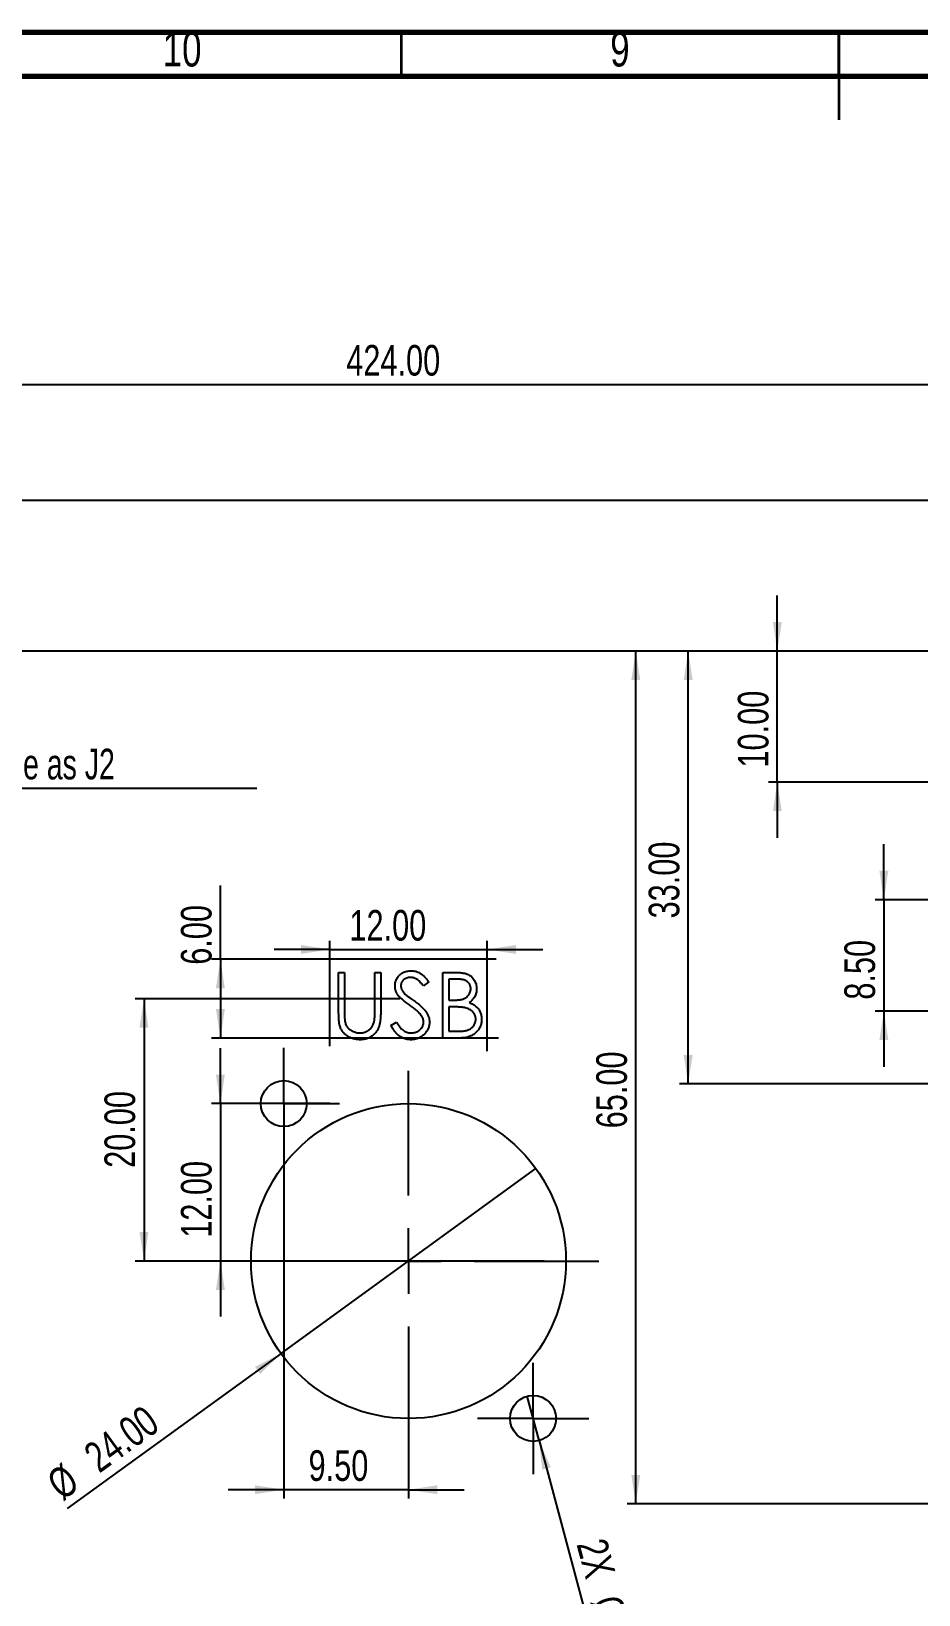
# Model space of a CAD drawing. Header units: millimetres. Extents: x 0 to 836, y 0 to 589.
# Drawn here: x 333.2 to 434.6, y 410.4 to 589.1 of the extents above; entities that cross this region are included whole.
import ezdxf

# ---------------------------------------------------------------- set-up
doc = ezdxf.new("R2010")
doc.units = ezdxf.units.MM
doc.layers.add('FORMAT', color=7, linetype='Continuous')
doc.styles.add('SLDTEXTSTYLE0', font='TXT', dxfattribs={"width": 0.75})
doc.styles.add('SLDTEXTSTYLE3', font='TXT', dxfattribs={"width": 0.695652})
doc.dimstyles.new('SLDDIMSTYLE0', dxfattribs={"dimtxt": 3.5, "dimasz": 3.302, "dimexe": 0, "dimexo": 0.0625, "dimgap": 0.875, "dimtad": 1, "dimlfac": 0.666667, "dimrnd": 1e-09, "dimzin": 4, "dimdsep": 46, "dimtxsty": 'SLDTEXTSTYLE0', "dimsah": 1, "dimcen": 0.09, "dimadec": 0, "dimazin": 1, "dimtfac": 1, "dimtofl": 0, "dimtmove": 0, "dimatfit": 3, "dimfxl": 1, "dimfrac": 2, "dimtolj": 1, "dimtzin": 12, "dimarcsym": 0})
doc.dimstyles.new('SLDDIMSTYLE1', dxfattribs={"dimtxt": 3.5, "dimasz": 3.302, "dimexe": 0, "dimexo": 0.0625, "dimgap": 0.875, "dimtad": 1, "dimlfac": 0.666667, "dimrnd": 1e-09, "dimzin": 4, "dimdsep": 46, "dimtxsty": 'SLDTEXTSTYLE0', "dimsah": 1, "dimcen": 0.09, "dimadec": 0, "dimazin": 1, "dimtfac": 1, "dimtmove": 0, "dimatfit": 0, "dimfxl": 1, "dimfrac": 2, "dimtolj": 1, "dimtzin": 12, "dimarcsym": 0})
doc.dimstyles.new('SLDDIMSTYLE2', dxfattribs={"dimtxt": 3.5, "dimasz": 3.302, "dimexe": 0, "dimexo": 0.0625, "dimgap": 0.875, "dimtad": 1, "dimlfac": 0.666667, "dimrnd": 1e-09, "dimzin": 4, "dimdsep": 46, "dimtxsty": 'SLDTEXTSTYLE0', "dimblk1": 'NONE', "dimsah": 1, "dimcen": 0, "dimadec": 0, "dimazin": 1, "dimtfac": 1, "dimtmove": 0, "dimatfit": 3, "dimldrblk": 'NONE', "dimfxl": 1, "dimfrac": 2, "dimtolj": 1, "dimtzin": 12, "dimarcsym": 0})

# ---------------------------------------------------------------- blocks, each defined once
blk = doc.blocks.new('_D_1')
at = {"layer": 'FORMAT'}
for p, q in [((58.29, 421.36), (58.29, 549.74)), ((694.29, 421.36), (694.29, 549.74)), ((58.29, 548.74), (694.29, 548.74))]:
    blk.add_line(p, q, dxfattribs=at)
for points in [[(58.29, 548.74), (61.59, 548.23), (61.59, 549.24)], [(694.29, 548.74), (690.99, 549.24), (690.99, 548.23)]]:
    blk.add_solid(points, dxfattribs=at)
at = {"layer": 'FORMAT', "insert": (369.18, 553.25), "char_height": 3.5, "attachment_point": 1, "style": 'SLDTEXTSTYLE0'}
blk.add_mtext('424.00', dxfattribs=at)
blk = doc.blocks.new('_D_8')
at = {"layer": 'FORMAT'}
for q in [(390.86, 459.08), (337.29, 420.24)]:
    blk.add_line((361.72, 437.95), q, dxfattribs=at)
blk.add_solid([(361.72, 437.95), (358.75, 436.42), (359.34, 435.6)], dxfattribs=at)
at = {"layer": 'FORMAT', "char_height": 3.5, "attachment_point": 1, "rotation": 35.9446, "style": 'SLDTEXTSTYLE0'}
for s, insert in [('24.00', (338.89, 427.03)), ('%%c', (334.65, 423.89))]:
    blk.add_mtext(s, dxfattribs=dict(at, insert=insert))
blk = doc.blocks.new('_None')
blk = doc.blocks.new('_D_9')
at = {"layer": 'FORMAT'}
for p, q in [((362.04, 461.26), (362.04, 421.37)), ((376.29, 433.01), (376.29, 421.37)), ((362.04, 422.37), (355.69, 422.37)), ((376.29, 422.37), (362.04, 422.37)), ((376.29, 422.37), (382.64, 422.37))]:
    blk.add_line(p, q, dxfattribs=at)
for points in [[(362.04, 422.37), (358.74, 422.88), (358.74, 421.86)], [(376.29, 422.37), (379.59, 421.86), (379.59, 422.88)]]:
    blk.add_solid(points, dxfattribs=at)
at = {"layer": 'FORMAT', "insert": (364.87, 426.88), "char_height": 3.5, "attachment_point": 1, "style": 'SLDTEXTSTYLE0'}
blk.add_mtext('9.50', dxfattribs=at)
blk = doc.blocks.new('_D_10')
at = {"layer": 'FORMAT'}
for p, q in [((354.79, 466.51), (354.79, 472.86)), ((367.29, 466.51), (353.79, 466.51)), ((354.79, 466.51), (354.79, 448.51)), ((391.79, 448.51), (353.79, 448.51)), ((354.79, 448.51), (354.79, 442.16))]:
    blk.add_line(p, q, dxfattribs=at)
for points in [[(354.79, 466.51), (355.3, 469.82), (354.28, 469.82)], [(354.79, 448.51), (354.28, 445.21), (355.3, 445.21)]]:
    blk.add_solid(points, dxfattribs=at)
at = {"layer": 'FORMAT', "insert": (350.28, 451.18), "char_height": 3.5, "attachment_point": 1, "rotation": 90, "style": 'SLDTEXTSTYLE0'}
blk.add_mtext('12.00', dxfattribs=at)
blk = doc.blocks.new('_D_12')
at = {"layer": 'FORMAT'}
for p, q in [((354.79, 483.01), (354.79, 491.45)), ((386.31, 483.01), (353.79, 483.01)), ((354.79, 483.01), (354.79, 474.01)), ((386.59, 474.01), (353.79, 474.01))]:
    blk.add_line(p, q, dxfattribs=at)
for points in [[(354.79, 483.01), (354.28, 479.71), (355.3, 479.71)], [(354.79, 474.01), (355.3, 477.32), (354.28, 477.32)]]:
    blk.add_solid(points, dxfattribs=at)
at = {"layer": 'FORMAT', "insert": (350.28, 482.39), "char_height": 3.5, "attachment_point": 1, "rotation": 90, "style": 'SLDTEXTSTYLE0'}
blk.add_mtext('6.00', dxfattribs=at)
blk = doc.blocks.new('_D_13')
at = {"layer": 'FORMAT'}
for p, q in [((367.29, 473.07), (367.29, 485.14)), ((385.29, 472.52), (385.29, 485.14)), ((367.29, 484.14), (360.94, 484.14)), ((367.29, 484.14), (385.29, 484.14)), ((385.29, 484.14), (391.64, 484.14))]:
    blk.add_line(p, q, dxfattribs=at)
for points in [[(367.29, 484.14), (363.99, 484.65), (363.99, 483.63)], [(385.29, 484.14), (388.59, 483.63), (388.59, 484.65)]]:
    blk.add_solid(points, dxfattribs=at)
at = {"layer": 'FORMAT', "insert": (369.54, 488.65), "char_height": 3.5, "attachment_point": 1, "style": 'SLDTEXTSTYLE0'}
blk.add_mtext('12.00', dxfattribs=at)
blk = doc.blocks.new('_D_14')
at = {"layer": 'FORMAT'}
for p, q in [((375.29, 478.51), (345.06, 478.51)), ((346.06, 478.51), (346.06, 448.51)), ((360.79, 448.51), (345.06, 448.51))]:
    blk.add_line(p, q, dxfattribs=at)
for points in [[(346.06, 478.51), (345.55, 475.21), (346.56, 475.21)], [(346.06, 448.51), (346.56, 451.82), (345.55, 451.82)]]:
    blk.add_solid(points, dxfattribs=at)
at = {"layer": 'FORMAT', "insert": (341.54, 459.17), "char_height": 3.5, "attachment_point": 1, "rotation": 90, "style": 'SLDTEXTSTYLE0'}
blk.add_mtext('20.00', dxfattribs=at)
blk = doc.blocks.new('_D_66')
at = {"layer": 'FORMAT'}
for p, q in [((408.26, 468.76), (408.26, 518.26)), ((453.29, 468.76), (407.26, 468.76))]:
    blk.add_line(p, q, dxfattribs=at)
for points in [[(408.26, 518.26), (407.75, 514.96), (408.77, 514.96)], [(408.26, 468.76), (408.77, 472.07), (407.75, 472.07)]]:
    blk.add_solid(points, dxfattribs=at)
at = {"layer": 'FORMAT', "insert": (403.75, 487.69), "char_height": 3.5, "attachment_point": 1, "rotation": 90, "style": 'SLDTEXTSTYLE0'}
blk.add_mtext('33.00', dxfattribs=at)
blk = doc.blocks.new('_D_67')
at = {"layer": 'FORMAT'}
for p, q in [((402.27, 420.76), (402.27, 518.26)), ((453.29, 420.76), (401.27, 420.76))]:
    blk.add_line(p, q, dxfattribs=at)
for points in [[(402.27, 518.26), (401.76, 514.96), (402.78, 514.96)], [(402.27, 420.76), (402.78, 424.07), (401.76, 424.07)]]:
    blk.add_solid(points, dxfattribs=at)
at = {"layer": 'FORMAT', "insert": (397.76, 463.69), "char_height": 3.5, "attachment_point": 1, "rotation": 90, "style": 'SLDTEXTSTYLE0'}
blk.add_mtext('65.00', dxfattribs=at)
blk = doc.blocks.new('_D_71')
at = {"layer": 'FORMAT'}
for p, q in [((418.45, 518.26), (418.45, 524.61)), ((418.45, 503.26), (418.45, 518.26)), ((453.29, 503.26), (417.45, 503.26)), ((418.45, 503.26), (418.45, 496.91))]:
    blk.add_line(p, q, dxfattribs=at)
for points in [[(418.45, 518.26), (418.96, 521.57), (417.95, 521.57)], [(418.45, 503.26), (417.95, 499.96), (418.96, 499.96)]]:
    blk.add_solid(points, dxfattribs=at)
at = {"layer": 'FORMAT', "insert": (413.94, 504.94), "char_height": 3.5, "attachment_point": 1, "rotation": 90, "style": 'SLDTEXTSTYLE0'}
blk.add_mtext('10.00', dxfattribs=at)
blk = doc.blocks.new('_D_72')
at = {"layer": 'FORMAT'}
for p, q in [((430.63, 489.82), (430.63, 496.17)), ((453.29, 489.82), (429.63, 489.82)), ((430.63, 489.82), (430.63, 477.07)), ((448.44, 477.07), (429.63, 477.07)), ((430.63, 477.07), (430.63, 470.72))]:
    blk.add_line(p, q, dxfattribs=at)
for points in [[(430.63, 489.82), (431.14, 493.13), (430.12, 493.13)], [(430.63, 477.07), (430.12, 473.77), (431.14, 473.77)]]:
    blk.add_solid(points, dxfattribs=at)
at = {"layer": 'FORMAT', "insert": (426.12, 478.4), "char_height": 3.5, "attachment_point": 1, "rotation": 90, "style": 'SLDTEXTSTYLE0'}
blk.add_mtext('8.50', dxfattribs=at)
blk = doc.blocks.new('_D_81')
at = {"layer": 'FORMAT'}
for q in [(389.86, 433.05), (400.25, 394.28)]:
    blk.add_line((391.22, 427.98), q, dxfattribs=at)
blk.add_solid([(391.22, 427.98), (391.58, 424.66), (392.56, 424.92)], dxfattribs=at)
at = {"layer": 'FORMAT', "char_height": 3.5, "attachment_point": 1, "rotation": 285, "style": 'SLDTEXTSTYLE0'}
for s, insert in [('2X', (398.86, 417.05)), ('%%c', (400.55, 410.54)), ('3.50', (402.3, 404.19))]:
    blk.add_mtext(s, dxfattribs=dict(at, insert=insert))
blk = doc.blocks.new('SW_NOTE_0_1')
at = {"layer": 'FORMAT', "color": 0}
blk.add_line((53.26, 0), (0, 0), dxfattribs=at)
at = {"layer": 'FORMAT', "color": 0, "insert": (0.49, 4.53), "char_height": 3.5, "attachment_point": 1, "style": 'SLDTEXTSTYLE3'}
blk.add_mtext('J3: D-Sub 15 same as J2', dxfattribs=at)
blk = doc.blocks.new('SW_CENTERMARKSYMBOL_4')
at = {"layer": 'FORMAT', "color": 0}
for p, q in [((0, 7.5), (0, 21.75)), ((0, 0), (0, 3.75)), ((-7.5, 0), (-21.75, 0)), ((0, 0), (-3.75, 0)), ((0, 0), (0, -3.75)), ((0, 0), (3.75, 0)), ((7.5, 0), (21.75, 0)), ((0, -7.5), (0, -21.75))]:
    blk.add_line(p, q, dxfattribs=at)
blk = doc.blocks.new('SW_CENTERMARKSYMBOL_5')
at = {"layer": 'FORMAT', "color": 0}
for p, q in [((0, 3.75), (0, 6.375)), ((0, 0), (0, 3.75)), ((-3.75, 0), (-6.375, 0)), ((0, 0), (-3.75, 0)), ((0, 0), (0, -3.75)), ((0, 0), (3.75, 0)), ((3.75, 0), (6.375, 0)), ((0, -3.75), (0, -6.375))]:
    blk.add_line(p, q, dxfattribs=at)
blk = doc.blocks.new('SW_CENTERMARKSYMBOL_6')
at = {"layer": 'FORMAT', "color": 0}
for p, q in [((0, 3.75), (0, 6.375)), ((0, 0), (0, 3.75)), ((-3.75, 0), (-6.375, 0)), ((0, 0), (-3.75, 0)), ((0, 0), (0, -3.75)), ((0, 0), (3.75, 0)), ((3.75, 0), (6.375, 0)), ((0, -3.75), (0, -6.375))]:
    blk.add_line(p, q, dxfattribs=at)

msp = doc.modelspace()

# ---------------------------------------------------------------- linework, layer by layer
at = {"color": 7, "linetype": 'Continuous', "lineweight": 70}
for p, q in [((15, 589), (836, 589)), ((20, 584), (831, 584))]:
    msp.add_line(p, q, dxfattribs=at)
at = {"color": 7, "linetype": 'Continuous', "lineweight": 35}
for p, q in [((375.5, 584), (375.5, 589)), ((425.5, 589.001), (425.5, 578.999)), ((425.5, 584), (425.5, 589))]:
    msp.add_line(p, q, dxfattribs=at)
at = {"color": 7, "linetype": 'Continuous', "lineweight": 25}
for p, q in [((58.29008, 535.51361), (694.29008, 535.51361)), ((58.29008, 518.26361), (694.29008, 518.26361)), ((368.30932, 481.51361), (368.98239, 481.51361)), ((368.30932, 476.98386), (368.30932, 481.51361)), ((368.98239, 481.51361), (368.98239, 477.01992)), ((372.44393, 481.51361), (373.11701, 481.51361)), ((372.44393, 477.01992), (372.44393, 481.51361)), ((373.11701, 481.51361), (373.11701, 476.98386)), ((380.23239, 481.51361), (381.69573, 481.51361)), ((380.23239, 474.01361), (380.23239, 481.51361)), ((378.59778, 480.43639), (377.9893, 479.97515)), ((380.90547, 480.74438), (380.90547, 478.34053)), ((381.81893, 480.74438), (380.90547, 480.74438)), ((380.90547, 478.34053), (381.35769, 478.34053)), ((381.35168, 477.5713), (380.90547, 477.5713)), ((380.90547, 477.5713), (380.90547, 474.78284)), ((374.27085, 475.46042), (374.90487, 475.84053)), ((382.26064, 474.01361), (380.23239, 474.01361)), ((380.90547, 474.78284), (381.864, 474.78284))]:
    msp.add_line(p, q, dxfattribs=at)
for centre, radius in [((362.04008, 466.51361), 2.625), ((376.29008, 448.51361), 18), ((390.54008, 430.51361), 2.625)]:
    msp.add_circle(centre, radius, dxfattribs=at)
for points, knots in [([(374.75162, 479.95562), (374.75442, 480.03497), (374.75995, 480.19197), (374.80675, 480.42132), (374.88063, 480.64029), (374.98411, 480.84671), (375.11752, 481.03521), (375.27191, 481.20796), (375.45579, 481.35317), (375.65754, 481.48006), (375.87838, 481.57937), (376.10979, 481.65429), (376.35214, 481.69673), (376.51629, 481.70283), (376.59958, 481.70592)], [0, 0, 0, 0, 0.083785371, 0.165779888, 0.246280008, 0.327460928, 0.408796954, 0.489715241, 0.571376032, 0.655523321, 0.741019483, 0.826546761, 0.911988852, 1, 1, 1, 1]), ([(376.52446, 480.93669), (376.44698, 480.93409), (376.29757, 480.92908), (376.08545, 480.8744), (375.89453, 480.78829), (375.73049, 480.66762), (375.59391, 480.52464), (375.49512, 480.36012), (375.43565, 480.17844), (375.4284, 480.05171), (375.4247, 479.98717)], [0, 0, 0, 0, 0.143073084, 0.275902964, 0.402370856, 0.528413645, 0.650356379, 0.765895086, 0.880774131, 1, 1, 1, 1]), ([(377.9893, 479.97515), (377.95256, 480.02248), (377.88181, 480.11363), (377.77439, 480.24129), (377.67314, 480.35789), (377.57339, 480.45917), (377.4804, 480.55068), (377.39015, 480.62902), (377.30393, 480.69497), (377.19526, 480.76535), (377.05872, 480.83511), (376.88732, 480.89415), (376.70821, 480.92962), (376.58622, 480.93431), (376.52446, 480.93669)], [0, 0, 0, 0, 0.098469431, 0.189629101, 0.274184089, 0.352183161, 0.423198873, 0.488550946, 0.548473346, 0.601440164, 0.701198082, 0.799591802, 0.898545098, 1, 1, 1, 1]), ([(376.59958, 481.70592), (376.68796, 481.70287), (376.86372, 481.69681), (377.12225, 481.6441), (377.37117, 481.55688), (377.57141, 481.45791), (377.72812, 481.35905), (377.84763, 481.26901), (377.96874, 481.16535), (378.09242, 481.04779), (378.21658, 480.91527), (378.34306, 480.76867), (378.47215, 480.60891), (378.5552, 480.49485), (378.59778, 480.43639)], [0, 0, 0, 0, 0.107232799, 0.213251813, 0.318830447, 0.426793531, 0.483645951, 0.543603822, 0.60830765, 0.67712676, 0.750685636, 0.828713418, 0.912190348, 1, 1, 1, 1]), ([(381.69573, 481.51361), (381.76737, 481.51323), (381.90621, 481.5125), (382.10811, 481.50118), (382.29721, 481.48575), (382.47358, 481.46125), (382.63712, 481.4317), (382.78834, 481.39591), (382.92674, 481.35299), (383.09199, 481.28475), (383.28039, 481.18335), (383.48438, 481.0335), (383.65882, 480.85022), (383.80922, 480.64347), (383.92879, 480.41603), (384.0153, 480.17333), (384.07007, 479.9185), (384.0757, 479.74355), (384.07855, 479.65514)], [0, 0, 0, 0, 0.062594097, 0.121322939, 0.176680142, 0.228365096, 0.276868446, 0.321879128, 0.364098625, 0.403355696, 0.477967948, 0.550535461, 0.623584457, 0.698174882, 0.77335367, 0.847281125, 0.92281834, 1, 1, 1, 1]), ([(375.17079, 478.81379), (375.13764, 478.85793), (375.07243, 478.94475), (374.98636, 479.08045), (374.91321, 479.21935), (374.85586, 479.36185), (374.80757, 479.50592), (374.77509, 479.65346), (374.75475, 479.8038), (374.75267, 479.90497), (374.75162, 479.95562)], [0, 0, 0, 0, 0.133506769, 0.262558979, 0.388264447, 0.512667355, 0.63372227, 0.75539386, 0.877552945, 1, 1, 1, 1]), ([(375.4247, 479.98717), (375.42554, 479.94699), (375.42723, 479.86656), (375.45075, 479.74773), (375.48096, 479.62921), (375.52884, 479.51152), (375.59493, 479.3926), (375.68173, 479.27041), (375.79104, 479.14387), (375.87478, 479.06157), (375.91899, 479.01812)], [0, 0, 0, 0, 0.107285214, 0.214745861, 0.32293856, 0.434116163, 0.553412311, 0.686072985, 0.834255992, 1, 1, 1, 1]), ([(381.35769, 478.34053), (381.4238, 478.34139), (381.55152, 478.34305), (381.7365, 478.34779), (381.90819, 478.36107), (382.06632, 478.37435), (382.21062, 478.39594), (382.34079, 478.42163), (382.45886, 478.44881), (382.59501, 478.49503), (382.74945, 478.56334), (382.9141, 478.66935), (383.05924, 478.79562), (383.18181, 478.94131), (383.28212, 479.10174), (383.35179, 479.27434), (383.39903, 479.45481), (383.4033, 479.57871), (383.40547, 479.64161)], [0, 0, 0, 0, 0.072301034, 0.139700332, 0.202288511, 0.260599533, 0.313190329, 0.361738933, 0.405706476, 0.445539985, 0.518831956, 0.58977824, 0.658867479, 0.728430478, 0.797282704, 0.864815377, 0.931363753, 1, 1, 1, 1]), ([(383.40547, 479.64161), (383.40434, 479.68324), (383.40213, 479.7649), (383.38402, 479.88393), (383.35323, 479.99588), (383.31368, 480.10228), (383.25842, 480.19981), (383.19336, 480.29183), (383.11474, 480.37521), (383.02526, 480.45315), (382.92239, 480.52224), (382.80618, 480.58276), (382.67506, 480.63149), (382.53125, 480.67417), (382.37253, 480.70414), (382.20072, 480.72911), (382.01443, 480.74183), (381.88555, 480.74351), (381.81893, 480.74438)], [0, 0, 0, 0, 0.057003133, 0.111817869, 0.164402372, 0.215869805, 0.26684111, 0.317478963, 0.369902136, 0.423400449, 0.479718398, 0.539241497, 0.602430689, 0.671029546, 0.744484798, 0.823453971, 0.908740313, 1, 1, 1, 1]), ([(384.07855, 479.65514), (384.0762, 479.57231), (384.0716, 479.40955), (384.02758, 479.17149), (383.95866, 478.94488), (383.86287, 478.73054), (383.73836, 478.53333), (383.59081, 478.35164), (383.41279, 478.19318), (383.27941, 478.10458), (383.21166, 478.05958)], [0, 0, 0, 0, 0.130569107, 0.256580609, 0.380551617, 0.503622917, 0.625739323, 0.747548582, 0.871766119, 1, 1, 1, 1]), ([(376.39976, 477.79366), (376.32085, 477.84986), (376.16998, 477.95732), (375.959, 478.1168), (375.77033, 478.26261), (375.60482, 478.39612), (375.46254, 478.51734), (375.34236, 478.62513), (375.24735, 478.72238), (375.19451, 478.78546), (375.17079, 478.81379)], [0, 0, 0, 0, 0.181535301, 0.347081672, 0.495567816, 0.628357302, 0.74551967, 0.845830751, 0.930781807, 1, 1, 1, 1]), ([(375.91899, 479.01812), (375.93541, 479.00347), (375.97441, 478.96866), (376.04572, 478.91168), (376.13988, 478.84138), (376.25444, 478.75441), (376.39151, 478.65352), (376.55111, 478.54001), (376.73146, 478.41018), (376.85944, 478.31942), (376.9271, 478.27142)], [0, 0, 0, 0, 0.052594282, 0.124951974, 0.218093899, 0.333502411, 0.468789179, 0.624937586, 0.801683048, 1, 1, 1, 1]), ([(377.75192, 476.59774), (377.71834, 476.6407), (377.64785, 476.73089), (377.52665, 476.86513), (377.38444, 477.00359), (377.22607, 477.15158), (377.04579, 477.30219), (376.84923, 477.46263), (376.63138, 477.62677), (376.47859, 477.73686), (376.39976, 477.79366)], [0, 0, 0, 0, 0.090279215, 0.189529918, 0.299197872, 0.418925887, 0.548376285, 0.68813637, 0.839083502, 1, 1, 1, 1]), ([(376.9271, 478.27142), (377.0085, 478.21219), (377.16612, 478.0975), (377.39038, 477.92518), (377.59373, 477.75665), (377.77686, 477.59298), (377.9416, 477.43542), (378.08611, 477.28207), (378.21186, 477.13403), (378.34725, 476.94423), (378.48559, 476.71113), (378.60439, 476.42553), (378.6793, 476.13883), (378.6891, 475.94613), (378.69393, 475.85105)], [0, 0, 0, 0, 0.09697231, 0.187773439, 0.272396139, 0.351320997, 0.424334774, 0.491908784, 0.55423322, 0.611267658, 0.716347845, 0.814540086, 0.908495456, 1, 1, 1, 1]), ([(382.75493, 477.48266), (382.71844, 477.49006), (382.63932, 477.50612), (382.5103, 477.52306), (382.36301, 477.53816), (382.1971, 477.54932), (382.01237, 477.56087), (381.80842, 477.56536), (381.58609, 477.57071), (381.43182, 477.5711), (381.35168, 477.5713)], [0, 0, 0, 0, 0.079306486, 0.171952819, 0.277056507, 0.394730576, 0.526177321, 0.671344767, 0.829285257, 1, 1, 1, 1]), ([(383.98239, 476.14252), (383.9818, 476.18214), (383.98063, 476.26076), (383.96293, 476.3763), (383.93718, 476.48821), (383.9039, 476.5968), (383.85543, 476.70012), (383.79884, 476.80019), (383.7325, 476.89717), (383.62912, 477.01976), (383.47875, 477.16102), (383.26509, 477.29931), (383.02215, 477.41084), (382.84595, 477.4582), (382.75493, 477.48266)], [0, 0, 0, 0, 0.060287398, 0.119602355, 0.177503371, 0.235142664, 0.292132593, 0.350871209, 0.410097863, 0.470731522, 0.594828704, 0.722578824, 0.85669139, 1, 1, 1, 1]), ([(383.21166, 478.05958), (383.29686, 478.02687), (383.45987, 477.96429), (383.6842, 477.85364), (383.87747, 477.73329), (384.04118, 477.60187), (384.18119, 477.46021), (384.30345, 477.30623), (384.40776, 477.13793), (384.49715, 476.95707), (384.5669, 476.76548), (384.61913, 476.56498), (384.64906, 476.35626), (384.65332, 476.21422), (384.65547, 476.14252)], [0, 0, 0, 0, 0.106057493, 0.202914257, 0.290300165, 0.370222566, 0.446383721, 0.5213969, 0.598291083, 0.676142469, 0.7555287, 0.834887172, 0.916646049, 1, 1, 1, 1]), ([(368.44303, 475.40333), (368.43194, 475.44326), (368.40787, 475.52986), (368.3821, 475.67319), (368.36044, 475.83822), (368.34007, 476.02497), (368.32805, 476.23358), (368.31752, 476.46395), (368.30924, 476.71638), (368.30929, 476.89221), (368.30932, 476.98386)], [0, 0, 0, 0, 0.078129865, 0.169465417, 0.274335291, 0.392110163, 0.52368733, 0.668365421, 0.827131902, 1, 1, 1, 1]), ([(368.98239, 477.01992), (368.98229, 476.95632), (368.9821, 476.83562), (368.98337, 476.66383), (368.98693, 476.51111), (368.98917, 476.37685), (368.99416, 476.26169), (368.99822, 476.16499), (369.00345, 476.08722), (369.00974, 476.04183), (369.01244, 476.02232)], [0, 0, 0, 0, 0.191078592, 0.362604556, 0.51609875, 0.650038026, 0.765976721, 0.862374026, 0.940842058, 1, 1, 1, 1]), ([(369.01244, 476.02232), (369.02353, 475.95194), (369.0451, 475.81513), (369.10006, 475.62033), (369.17681, 475.44476), (369.26776, 475.28295), (369.38761, 475.1394), (369.53119, 475.00716), (369.70514, 474.89151), (369.89856, 474.78576), (370.10703, 474.70076), (370.32005, 474.63649), (370.53443, 474.59732), (370.67795, 474.59278), (370.74922, 474.59053)], [0, 0, 0, 0, 0.086315004, 0.167766466, 0.244432684, 0.318134662, 0.391884107, 0.47006805, 0.553904179, 0.644339498, 0.736874663, 0.826168364, 0.913678595, 1, 1, 1, 1]), ([(370.74922, 474.59053), (370.81041, 474.59283), (370.93243, 474.59742), (371.11372, 474.62584), (371.2903, 474.67706), (371.46301, 474.74314), (371.62491, 474.83046), (371.77607, 474.93132), (371.91099, 475.04963), (372.03412, 475.18056), (372.14134, 475.32829), (372.23427, 475.4896), (372.3104, 475.66692), (372.34799, 475.79154), (372.36731, 475.85556)], [0, 0, 0, 0, 0.082890648, 0.165302541, 0.247761876, 0.331527711, 0.415279813, 0.49636623, 0.577151348, 0.65778254, 0.739321642, 0.823793082, 0.909475953, 1, 1, 1, 1]), ([(373.11701, 476.98386), (373.11646, 476.90222), (373.1154, 476.7429), (373.10618, 476.50943), (373.09149, 476.28796), (373.07073, 476.07846), (373.04322, 475.88167), (373.01263, 475.69587), (372.97368, 475.5224), (372.92818, 475.3599), (372.87616, 475.20522), (372.80879, 475.05842), (372.73288, 474.91503), (372.64285, 474.77723), (372.54168, 474.6444), (372.42714, 474.51735), (372.30302, 474.39405), (372.16725, 474.27767), (372.02207, 474.17093), (371.86791, 474.07708), (371.70596, 473.99774), (371.53664, 473.93244), (371.35987, 473.88334), (371.17566, 473.84675), (370.98357, 473.82596), (370.85293, 473.82287), (370.78678, 473.8213)], [0, 0, 0, 0, 0.054858035, 0.107058792, 0.156978355, 0.203992277, 0.248491536, 0.290483314, 0.330489004, 0.367885926, 0.403858131, 0.440009343, 0.476295011, 0.512792295, 0.550484825, 0.588381116, 0.627645327, 0.667979464, 0.708432758, 0.748602302, 0.789087777, 0.829461205, 0.870371045, 0.912214227, 0.955546575, 1, 1, 1, 1]), ([(372.36731, 475.85556), (372.37374, 475.88202), (372.38806, 475.94098), (372.40145, 476.04067), (372.41539, 476.15829), (372.42507, 476.29469), (372.4345, 476.44941), (372.44014, 476.62325), (372.44275, 476.81558), (372.44352, 476.94981), (372.44393, 477.01992)], [0, 0, 0, 0, 0.069835104, 0.155620755, 0.257801557, 0.373811234, 0.506402493, 0.655564458, 0.820079282, 1, 1, 1, 1]), ([(374.90487, 475.84053), (374.96384, 475.74182), (375.07682, 475.5527), (375.26528, 475.29715), (375.46057, 475.07994), (375.66412, 474.90235), (375.87469, 474.76253), (376.09365, 474.66353), (376.32028, 474.60178), (376.47451, 474.59428), (376.5515, 474.59053)], [0, 0, 0, 0, 0.1590042985, 0.3046460999, 0.4385469046, 0.5623222988, 0.6774325425, 0.7868973929, 0.8936108891, 1, 1, 1, 1]), ([(376.5515, 474.59053), (376.61726, 474.59236), (376.74762, 474.59599), (376.93954, 474.63088), (377.12593, 474.68448), (377.30295, 474.76124), (377.46816, 474.85411), (377.61303, 474.96628), (377.73827, 475.09186), (377.84072, 475.23197), (377.91932, 475.38265), (377.97973, 475.53731), (378.01325, 475.69839), (378.01831, 475.80684), (378.02085, 475.86157)], [0, 0, 0, 0, 0.091263605, 0.180930311, 0.27008822, 0.360156133, 0.448342532, 0.532665842, 0.613833704, 0.693981527, 0.772715977, 0.849335172, 0.923967327, 1, 1, 1, 1]), ([(378.69393, 475.85105), (378.69252, 475.78381), (378.68973, 475.65064), (378.65767, 475.45509), (378.6107, 475.26517), (378.53991, 475.08321), (378.4535, 474.9059), (378.34386, 474.73789), (378.21677, 474.57545), (378.07099, 474.42291), (377.91146, 474.28288), (377.74285, 474.15832), (377.56489, 474.05446), (377.37853, 473.96971), (377.18374, 473.90342), (376.98058, 473.85539), (376.76872, 473.82592), (376.62472, 473.82286), (376.5515, 473.8213)], [0, 0, 0, 0, 0.061484255, 0.121774528, 0.18091956, 0.240256115, 0.300114444, 0.361145948, 0.423500582, 0.488669361, 0.553954105, 0.617581261, 0.680238427, 0.742187389, 0.804663212, 0.868258989, 0.933020257, 1, 1, 1, 1]), ([(378.02085, 475.86157), (378.01769, 475.92401), (378.01127, 476.05095), (377.95699, 476.23824), (377.8716, 476.42358), (377.79282, 476.53822), (377.75192, 476.59774)], [0, 0, 0, 0, 0.234723374, 0.477158319, 0.728556284, 1, 1, 1, 1]), ([(381.864, 474.78284), (381.93261, 474.78366), (382.06486, 474.78525), (382.25579, 474.79042), (382.43275, 474.80219), (382.59494, 474.82072), (382.7441, 474.84081), (382.87846, 474.86784), (382.99908, 474.8988), (383.13896, 474.94666), (383.29647, 475.02101), (383.4662, 475.13311), (383.61712, 475.26666), (383.74527, 475.42123), (383.8503, 475.58929), (383.9267, 475.76746), (383.97383, 475.95279), (383.97953, 476.07915), (383.98239, 476.14252)], [0, 0, 0, 0, 0.072502489, 0.139738989, 0.201795135, 0.259821934, 0.312205989, 0.360773434, 0.404540343, 0.443698099, 0.516840794, 0.587874336, 0.657965418, 0.728969389, 0.79930772, 0.866635778, 0.933116329, 1, 1, 1, 1]), ([(384.65547, 476.14252), (384.65338, 476.0693), (384.64926, 475.92525), (384.61887, 475.71363), (384.56742, 475.5114), (384.49656, 475.31724), (384.40407, 475.13154), (384.29151, 474.95409), (384.1573, 474.78666), (384.00716, 474.62739), (383.83731, 474.48419), (383.65407, 474.35666), (383.45511, 474.25177), (383.24371, 474.16367), (383.0175, 474.09636), (382.7775, 474.04928), (382.5239, 474.01756), (382.34988, 474.01495), (382.26064, 474.01361)], [0, 0, 0, 0, 0.0611602766, 0.1203345577, 0.1781802551, 0.235235126, 0.2926829614, 0.3511862482, 0.4104566095, 0.4717198545, 0.5337612028, 0.5957390239, 0.6578875151, 0.7212951803, 0.7868225145, 0.8546861538, 0.9254779863, 1, 1, 1, 1]), ([(370.78678, 473.8213), (370.71463, 473.82298), (370.57308, 473.82628), (370.3645, 473.84519), (370.16454, 473.8808), (369.97109, 473.92614), (369.78678, 473.98868), (369.60916, 474.06175), (369.44124, 474.15148), (369.28033, 474.25133), (369.1307, 474.36366), (368.99335, 474.48611), (368.86804, 474.61669), (368.7569, 474.75684), (368.65807, 474.90545), (368.57293, 475.06295), (368.49983, 475.22927), (368.4621, 475.34489), (368.44303, 475.40333)], [0, 0, 0, 0, 0.071174504, 0.139644122, 0.206317224, 0.27137324, 0.335418084, 0.398076345, 0.460607915, 0.522969511, 0.584715724, 0.64489494, 0.704290561, 0.76299819, 0.821087431, 0.880103891, 0.939388488, 1, 1, 1, 1]), ([(376.5515, 473.8213), (376.49486, 473.8224), (376.38227, 473.82457), (376.21575, 473.84382), (376.0526, 473.87105), (375.89485, 473.91428), (375.74049, 473.96673), (375.59017, 474.03131), (375.44383, 474.10871), (375.30065, 474.1972), (375.16099, 474.30018), (375.02617, 474.42012), (374.89175, 474.55372), (374.7617, 474.7046), (374.6334, 474.87032), (374.50938, 475.05244), (374.38706, 475.24996), (374.31031, 475.38896), (374.27085, 475.46042)], [0, 0, 0, 0, 0.057208269, 0.11369606, 0.169177916, 0.224159217, 0.278719878, 0.333794217, 0.389241459, 0.445822073, 0.503704281, 0.564293892, 0.627975416, 0.69503826, 0.765372726, 0.839611443, 0.91753775, 1, 1, 1, 1])]:
    msp.add_open_spline(points, degree=3, knots=knots, dxfattribs=at)

# ---------------------------------------------------------------- block references
at = {"layer": 'FORMAT'}
for name, p in [('SW_NOTE_0_1', (305.68247, 502.55714)), ('SW_CENTERMARKSYMBOL_5', (362.04008, 466.51361)), ('SW_CENTERMARKSYMBOL_4', (376.29008, 448.51361)), ('SW_CENTERMARKSYMBOL_6', (390.54008, 430.51361))]:
    msp.add_blockref(name, p, dxfattribs=at)

# ---------------------------------------------------------------- texts
at = {"color": 7, "linetype": 'Continuous', "lineweight": 0, "char_height": 3.96875, "attachment_point": 2, "style": 'SLDTEXTSTYLE0'}
for s, insert in [('10', (350.42007, 589.06015)), ('9', (400.46004, 589.06015))]:
    msp.add_mtext(s, dxfattribs=dict(at, insert=insert))

# ---------------------------------------------------------------- dimensions: what is measured, and where the dimension line sits
at = {"layer": 'FORMAT'}
for base, p1, p2, dimstyle, picture, middle in [((694.29008, 551.51361), (58.29008, 208.51361), (694.29008, 208.51361), 'SLDDIMSTYLE0', '_D_1', (376.29008, 551.51361)), ((385.29008, 486.91971), (367.29008, 483.01361), (385.29008, 483.01361), 'SLDDIMSTYLE1', '_D_13', (375.35502, 486.91971)), ((362.04008, 425.14568), (376.29008, 448.51361), (362.04008, 466.51361), 'SLDDIMSTYLE1', '_D_9', (369.39585, 425.14568))]:
    dim = msp.add_linear_dim(base=base, p1=p1, p2=p2, dimstyle=dimstyle, dxfattribs=at)
    dim.commit()
    dim.dimension.update_dxf_attribs({"geometry": picture, "text_midpoint": middle, "dimtype": 160})
for base, p1, p2, dimstyle, picture, middle in [((415.67666, 518.26361), (454.29008, 503.26361), (694.29008, 518.26361), 'SLDDIMSTYLE1', '_D_71', (415.67666, 510.76361)), ((399.49013, 518.26361), (454.29008, 420.76361), (694.29008, 518.26361), 'SLDDIMSTYLE0', '_D_67', (399.49013, 469.51361)), ((405.47917, 518.26361), (454.29008, 468.76361), (694.29008, 518.26361), 'SLDDIMSTYLE0', '_D_66', (405.47917, 493.51361)), ((427.85074, 477.07361), (454.29008, 489.82361), (449.43865, 477.07361), 'SLDDIMSTYLE1', '_D_72', (427.85074, 482.93046)), ((352.01454, 474.01361), (367.29008, 483.01361), (367.29008, 474.01361), 'SLDDIMSTYLE0', '_D_12', (352.01454, 486.91971)), ((343.27835, 448.51361), (376.29008, 478.51361), (376.29008, 448.51361), 'SLDDIMSTYLE0', '_D_14', (343.27835, 464.98393)), ((352.01454, 448.51361), (362.04008, 466.51361), (376.29008, 448.51361), 'SLDDIMSTYLE1', '_D_10', (352.01454, 456.99519))]:
    dim = msp.add_linear_dim(base=base, p1=p1, p2=p2, angle=90, dimstyle=dimstyle, dxfattribs=at)
    dim.commit()
    dim.dimension.update_dxf_attribs({"geometry": picture, "text_midpoint": middle, "dimtype": 160})
dim = msp.add_diameter_dim_2p(p1=(390.86261, 459.07966), p2=(361.71755, 437.94756), dimstyle='SLDDIMSTYLE2', dxfattribs=at)
dim.commit()
dim.dimension.update_dxf_attribs({"geometry": '_D_8', "text_midpoint": (344.0614, 425.14569), "dimtype": 163})
dim = msp.add_diameter_dim_2p(p1=(389.86068, 433.04916), p2=(391.21948, 427.97805), text='2X %%c <>', dimstyle='SLDDIMSTYLE2', dxfattribs=at)
dim.commit()
dim.dimension.update_dxf_attribs({"geometry": '_D_81', "text_midpoint": (397.39405, 404.93432), "dimtype": 163})

doc.saveas('drawing.dxf')
